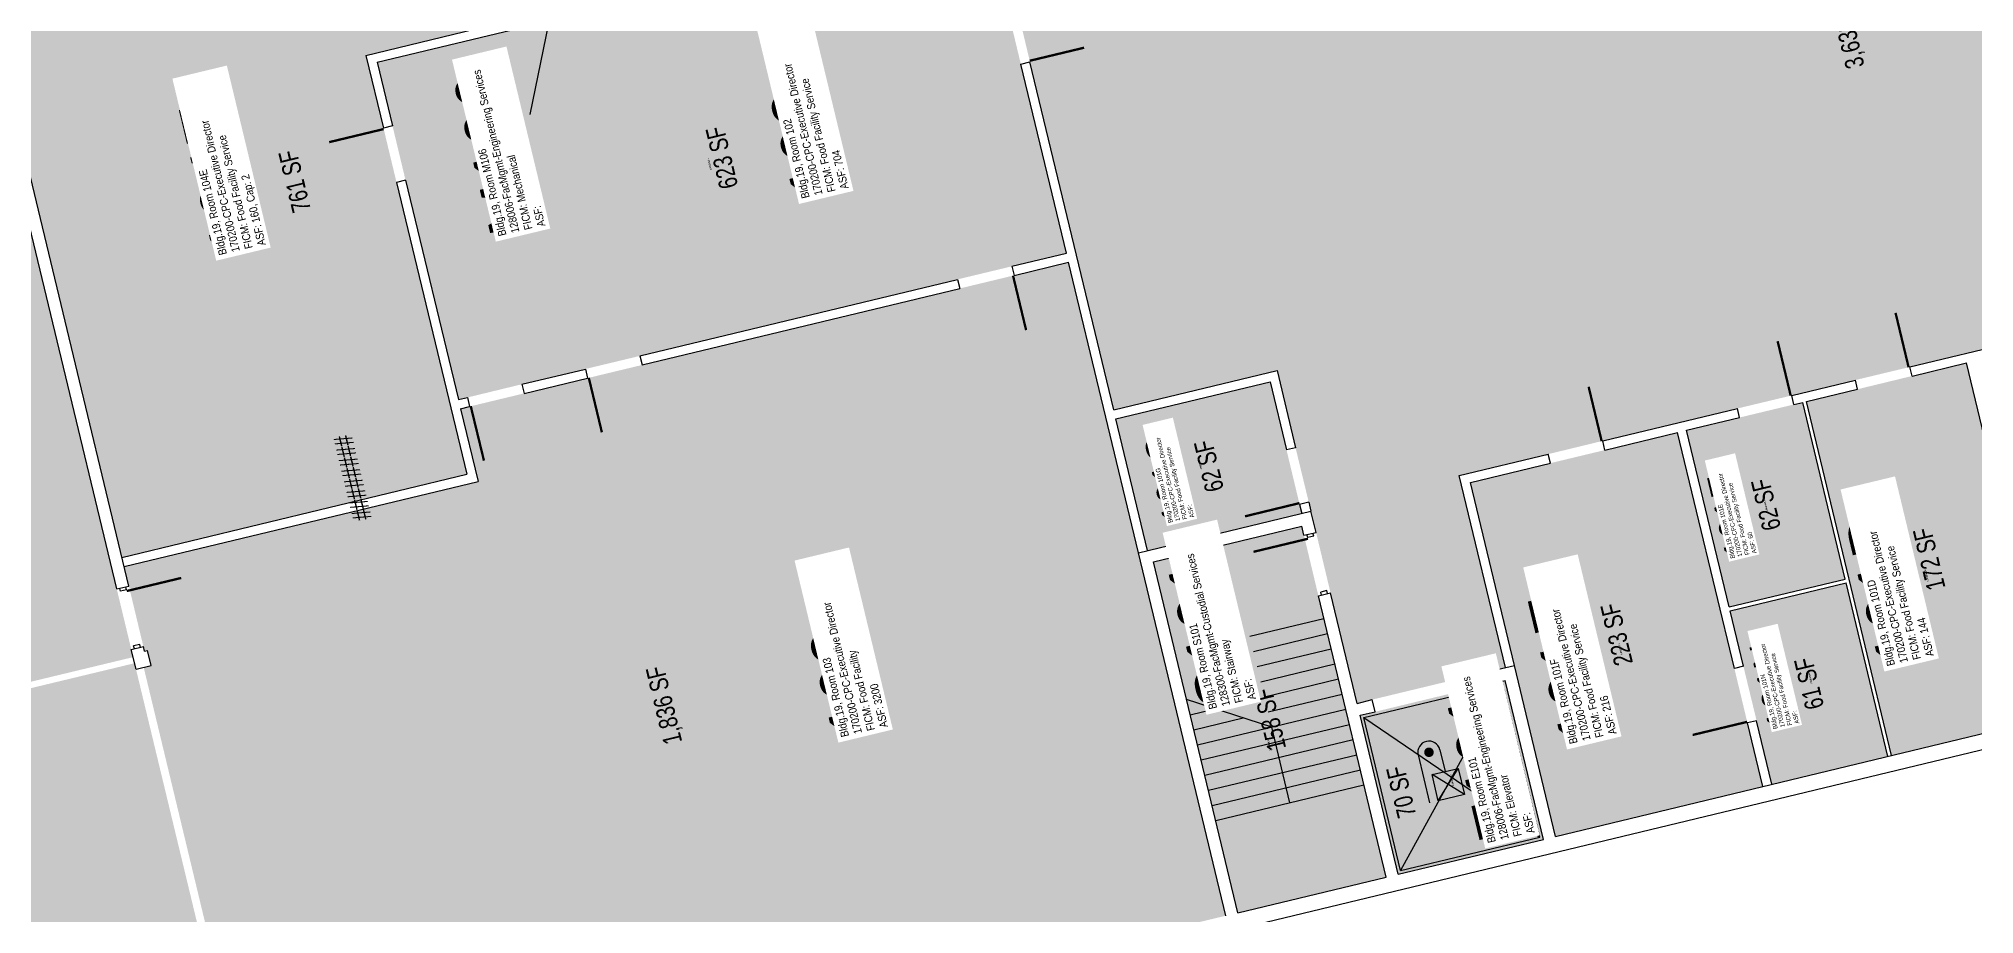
# Model space of a CAD drawing. Header units: inches. Extents: x 69215158 to 69219847, y 27668439 to 27672332.
# Drawn here: x 69216278 to 69217523, y 27669241 to 27669804 of the extents above; entities that cross this region are included whole.
import ezdxf
from ezdxf.enums import TextEntityAlignment as Align

# ---------------------------------------------------------------- set-up
doc = ezdxf.new("R2010")
doc.units = ezdxf.units.IN
doc.header["$LTSCALE"] = 100
doc.header["$MEASUREMENT"] = 0
doc.layers.get('0').update_dxf_attribs({"linetype": 'CONTINUOUS'})
for name, color, linetype in [('A-DOOR', 2, 'CONTINUOUS'), ('A-FLOR', 3, 'CONTINUOUS'), ('A-IDEN-ICON', 4, 'CONTINUOUS'), ('A-IDEN-RNUM', 7, 'CONTINUOUS'), ('A-IDEN-SNUM', 4, 'CONTINUOUS'), ('A-IDEN-VNUM', 4, 'CONTINUOUS'), ('A-WALL', 5, 'CONTINUOUS'), ('AREA-TEXT', 3, 'CONTINUOUS'), ('Rooms-Category-Color', 7, 'CONTINUOUS'), ('Rooms-College-Color', 7, 'CONTINUOUS'), ('Rooms-Department-Color', 7, 'CONTINUOUS'), ('Rooms-Division-Color', 7, 'CONTINUOUS'), ('Rooms-Information', 7, 'CONTINUOUS')]:
    doc.layers.add(name, color=color, linetype=linetype)
doc.styles.add('CP_AREA', font='arial.ttf', dxfattribs={"height": 15})
doc.styles.add('CP_ROOMSNUMBER', font='arial.ttf', dxfattribs={"height": 1})
doc.styles.add('CP_ROOMVNUMBER', font='arial.ttf', dxfattribs={"width": 0.85, "height": 0.075})

# ---------------------------------------------------------------- blocks, each defined once
blk = doc.blocks.new('CPELEV')
at = {"color": 0, "linetype": 'ByBlock'}
for p, q in [((-0.035, 0.03), (-0.035, -0.08)), ((0.015, 0.03), (0.015, -0.02)), ((-0.015, -0.08), (-0.015, -0.02)), ((-0.015, -0.02), (0.045, -0.02)), ((-0.015, -0.08), (0.045, -0.02)), ((0.045, -0.08), (-0.015, -0.02)), ((0.045, -0.02), (0.045, -0.08)), ((0.045, -0.08), (-0.015, -0.08))]:
    blk.add_line(p, q, dxfattribs=at)
at = {"color": 0, "linetype": 'ByBlock', "const_width": 0.0106}
blk.add_lwpolyline([(-0.0153, 0.03, 1), (-0.0047, 0.03, 1)], format="xyb", close=True, dxfattribs=at)
at = {"color": 0, "linetype": 'ByBlock'}
blk.add_arc((-0.01, 0.03), 0.025, 0, 180, dxfattribs=at)

msp = doc.modelspace()

# ---------------------------------------------------------------- hatches: boundary and pattern name
at = {"layer": 'Rooms-Category-Color', "true_color": 0xffe090}
for points in [[(69217857.8, 27670267.7), (69217774.2, 27670247.6), (69217777.5, 27670234), (69217734.7, 27670223.7), (69217731.4, 27670237.3), (69217099.5, 27670085.2), (69217066.4, 27670077.2), (69217029.5, 27670068.3), (69216968.2, 27670053.6), (69216990, 27669963.2), (69216998.4, 27669928.2), (69217002.6, 27669910.7), (69216892.7, 27669884.2), (69216898.4, 27669860.9), (69216906.8, 27669825.9), (69216907.3, 27669824), (69216915.7, 27669789), (69216969.5, 27669565.3), (69217074.5, 27669590.6), (69217086.4, 27669541), (69217094.9, 27669506), (69217096.3, 27669500.2), (69217099.6, 27669486.6), (69217108.9, 27669447.7), (69217126, 27669376.7), (69217135.7, 27669379.1), (69217209.6, 27669396.9), (69217219.3, 27669399.2), (69217221.3, 27669399.7), (69217191.6, 27669523.1), (69217248.9, 27669536.9), (69217283.9, 27669545.4), (69217370.4, 27669566.2), (69217405.4, 27669574.6), (69217446.3, 27669584.5), (69217481.3, 27669592.9), (69217549.3, 27669609.3), (69217584.3, 27669617.7), (69217627.1, 27669628), (69217662.1, 27669636.4), (69217870.2, 27669686.5), (69217905.2, 27669694.9), (69217992.7, 27669716), (69217972.8, 27669798.6), (69217969.7, 27669811.3), (69217851.1, 27669782.7), (69217832.9, 27669858.5), (69217824.4, 27669893.5), (69217802.7, 27669984), (69217794.3, 27670019), (69217760.8, 27670158), (69217879.4, 27670186.5), (69217870.5, 27670223.5), (69217859.7, 27670268.2)], [(69216508.5, 27669711.5), (69216553.7, 27669523.9), (69216332, 27669470.5), (69216258, 27669777.7), (69216234.2, 27669876.9), (69216254.6, 27669881.8), (69216276, 27669887), (69216334.3, 27669901), (69216379, 27669911.8), (69216553.9, 27669953.9), (69216586.9, 27669816.8), (69216488.8, 27669793.2), (69216500.1, 27669746.5)], [(69216904.1, 27669657.6), (69216939.1, 27669666), (69216909.8, 27669787.6), (69216901.4, 27669822.6), (69216901, 27669824.5), (69216892.5, 27669859.5), (69216886.9, 27669882.8), (69216712.9, 27669840.9), (69216677.9, 27669832.5), (69216496.1, 27669788.8), (69216505.9, 27669747.9), (69216514.3, 27669712.9), (69216548.3, 27669571.9), (69216554.1, 27669573.3), (69216589.1, 27669581.8), (69216629.9, 27669591.6), (69216664.9, 27669600), (69216869.1, 27669649.2)], [(69216420.3, 27669090.9), (69217041.6, 27669240.2), (69216940.5, 27669660.2), (69216549.7, 27669566.1), (69216560.9, 27669519.4), (69216333.4, 27669464.7), (69216346.5, 27669410.2), (69216348.5, 27669410.7), (69216350.8, 27669401), (69216345.9, 27669400.1)], [(69217447.7, 27669578.6), (69217482.7, 27669587.1), (69217517.7, 27669595.5), (69217572.4, 27669368), (69217469.6, 27669343.2), (69217414.9, 27669570.7)], [(69217080.6, 27669539.6), (69217089, 27669504.6), (69217090.4, 27669498.8), (69216993.2, 27669475.4), (69216991.3, 27669474.9), (69216970.9, 27669559.5), (69217070.1, 27669583.4)], [(69217371.8, 27669560.4), (69217406.8, 27669568.8), (69217412.4, 27669570.1), (69217439.8, 27669456.6), (69217365.1, 27669438.7), (69217337.8, 27669552.2)], [(69217250.3, 27669531.1), (69217198.8, 27669518.7), (69217227.1, 27669401.1), (69217253.6, 27669291.2), (69217386.8, 27669323.3), (69217376.9, 27669364.1), (69217368.5, 27669399.1), (69217332, 27669550.8), (69217285.3, 27669539.5)], [(69217382.8, 27669365.5), (69217374.3, 27669400.5), (69217365.7, 27669436.2), (69217440.3, 27669454.2), (69217467.2, 27669342.6), (69217392.6, 27669324.7)]]:
    msp.add_hatch(color=41, dxfattribs=at).paths.add_polyline_path(points)
at = {"layer": 'Rooms-Category-Color', "true_color": 0xe3f498}
msp.add_hatch(color=61, dxfattribs=at).paths.add_polyline_path([(69216339.2, 27669406.4), (69216032, 27669332.5), (69215918.7, 27669803), (69216225.9, 27669877)])
at = {"layer": 'Rooms-Category-Color', "true_color": 0xadadad}
for points in [[(69217091.8, 27669484.7), (69217090.4, 27669490.6), (69216995.1, 27669467.6), (69217049.4, 27669242.1), (69217144.7, 27669265), (69217101.1, 27669445.8)], [(69217127.9, 27669369), (69217137.6, 27669371.3), (69217211.5, 27669389.1), (69217221.2, 27669391.4), (69217245.8, 27669289.3), (69217152.4, 27669266.9)]]:
    msp.add_hatch(color=253, dxfattribs=at).paths.add_polyline_path(points)
at = {"layer": 'Rooms-Category-Color', "true_color": 0xfa9ba3}
msp.add_hatch(color=241, dxfattribs=at).paths.add_polyline_path([(69216340.1, 27669402.5), (69216032.9, 27669328.6), (69216108.3, 27669015.5), (69216415.5, 27669089.5)])
at = {"layer": 'Rooms-College-Color', "true_color": 0xadadad}
for points in [[(69217857.8, 27670267.7), (69217774.2, 27670247.6), (69217777.5, 27670234), (69217734.7, 27670223.7), (69217731.4, 27670237.3), (69217099.5, 27670085.2), (69217066.4, 27670077.2), (69217029.5, 27670068.3), (69216968.2, 27670053.6), (69216990, 27669963.2), (69216998.4, 27669928.2), (69217002.6, 27669910.7), (69216892.7, 27669884.2), (69216898.4, 27669860.9), (69216906.8, 27669825.9), (69216907.3, 27669824), (69216915.7, 27669789), (69216969.5, 27669565.3), (69217074.5, 27669590.6), (69217086.4, 27669541), (69217094.9, 27669506), (69217096.3, 27669500.2), (69217099.6, 27669486.6), (69217108.9, 27669447.7), (69217126, 27669376.7), (69217135.7, 27669379.1), (69217209.6, 27669396.9), (69217219.3, 27669399.2), (69217221.3, 27669399.7), (69217191.6, 27669523.1), (69217248.9, 27669536.9), (69217283.9, 27669545.4), (69217370.4, 27669566.2), (69217405.4, 27669574.6), (69217446.3, 27669584.5), (69217481.3, 27669592.9), (69217549.3, 27669609.3), (69217584.3, 27669617.7), (69217627.1, 27669628), (69217662.1, 27669636.4), (69217870.2, 27669686.5), (69217905.2, 27669694.9), (69217992.7, 27669716), (69217972.8, 27669798.6), (69217969.7, 27669811.3), (69217851.1, 27669782.7), (69217832.9, 27669858.5), (69217824.4, 27669893.5), (69217802.7, 27669984), (69217794.3, 27670019), (69217760.8, 27670158), (69217879.4, 27670186.5), (69217870.5, 27670223.5), (69217859.7, 27670268.2)], [(69216508.5, 27669711.5), (69216553.7, 27669523.9), (69216332, 27669470.5), (69216258, 27669777.7), (69216234.2, 27669876.9), (69216254.6, 27669881.8), (69216276, 27669887), (69216334.3, 27669901), (69216379, 27669911.8), (69216553.9, 27669953.9), (69216586.9, 27669816.8), (69216488.8, 27669793.2), (69216500.1, 27669746.5)], [(69216904.1, 27669657.6), (69216939.1, 27669666), (69216909.8, 27669787.6), (69216901.4, 27669822.6), (69216901, 27669824.5), (69216892.5, 27669859.5), (69216886.9, 27669882.8), (69216712.9, 27669840.9), (69216677.9, 27669832.5), (69216496.1, 27669788.8), (69216505.9, 27669747.9), (69216514.3, 27669712.9), (69216548.3, 27669571.9), (69216554.1, 27669573.3), (69216589.1, 27669581.8), (69216629.9, 27669591.6), (69216664.9, 27669600), (69216869.1, 27669649.2)], [(69216339.2, 27669406.4), (69216032, 27669332.5), (69215918.7, 27669803), (69216225.9, 27669877)], [(69216420.3, 27669090.9), (69217041.6, 27669240.2), (69216940.5, 27669660.2), (69216549.7, 27669566.1), (69216560.9, 27669519.4), (69216333.4, 27669464.7), (69216346.5, 27669410.2), (69216348.5, 27669410.7), (69216350.8, 27669401), (69216345.9, 27669400.1)], [(69217447.7, 27669578.6), (69217482.7, 27669587.1), (69217517.7, 27669595.5), (69217572.4, 27669368), (69217469.6, 27669343.2), (69217414.9, 27669570.7)], [(69217080.6, 27669539.6), (69217089, 27669504.6), (69217090.4, 27669498.8), (69216993.2, 27669475.4), (69216991.3, 27669474.9), (69216970.9, 27669559.5), (69217070.1, 27669583.4)], [(69217371.8, 27669560.4), (69217406.8, 27669568.8), (69217412.4, 27669570.1), (69217439.8, 27669456.6), (69217365.1, 27669438.7), (69217337.8, 27669552.2)], [(69217250.3, 27669531.1), (69217198.8, 27669518.7), (69217227.1, 27669401.1), (69217253.6, 27669291.2), (69217386.8, 27669323.3), (69217376.9, 27669364.1), (69217368.5, 27669399.1), (69217332, 27669550.8), (69217285.3, 27669539.5)], [(69217091.8, 27669484.7), (69217090.4, 27669490.6), (69216995.1, 27669467.6), (69217049.4, 27669242.1), (69217144.7, 27669265), (69217101.1, 27669445.8)], [(69217382.8, 27669365.5), (69217374.3, 27669400.5), (69217365.7, 27669436.2), (69217440.3, 27669454.2), (69217467.2, 27669342.6), (69217392.6, 27669324.7)], [(69216340.1, 27669402.5), (69216032.9, 27669328.6), (69216108.3, 27669015.5), (69216415.5, 27669089.5)], [(69217127.9, 27669369), (69217137.6, 27669371.3), (69217211.5, 27669389.1), (69217221.2, 27669391.4), (69217245.8, 27669289.3), (69217152.4, 27669266.9)]]:
    msp.add_hatch(color=253, dxfattribs=at).paths.add_polyline_path(points)
at = {"layer": 'Rooms-Department-Color', "true_color": 0x80bc67}
for points in [[(69217857.8, 27670267.7), (69217774.2, 27670247.6), (69217777.5, 27670234), (69217734.7, 27670223.7), (69217731.4, 27670237.3), (69217099.5, 27670085.2), (69217066.4, 27670077.2), (69217029.5, 27670068.3), (69216968.2, 27670053.6), (69216990, 27669963.2), (69216998.4, 27669928.2), (69217002.6, 27669910.7), (69216892.7, 27669884.2), (69216898.4, 27669860.9), (69216906.8, 27669825.9), (69216907.3, 27669824), (69216915.7, 27669789), (69216969.5, 27669565.3), (69217074.5, 27669590.6), (69217086.4, 27669541), (69217094.9, 27669506), (69217096.3, 27669500.2), (69217099.6, 27669486.6), (69217108.9, 27669447.7), (69217126, 27669376.7), (69217135.7, 27669379.1), (69217209.6, 27669396.9), (69217219.3, 27669399.2), (69217221.3, 27669399.7), (69217191.6, 27669523.1), (69217248.9, 27669536.9), (69217283.9, 27669545.4), (69217370.4, 27669566.2), (69217405.4, 27669574.6), (69217446.3, 27669584.5), (69217481.3, 27669592.9), (69217549.3, 27669609.3), (69217584.3, 27669617.7), (69217627.1, 27669628), (69217662.1, 27669636.4), (69217870.2, 27669686.5), (69217905.2, 27669694.9), (69217992.7, 27669716), (69217972.8, 27669798.6), (69217969.7, 27669811.3), (69217851.1, 27669782.7), (69217832.9, 27669858.5), (69217824.4, 27669893.5), (69217802.7, 27669984), (69217794.3, 27670019), (69217760.8, 27670158), (69217879.4, 27670186.5), (69217870.5, 27670223.5), (69217859.7, 27670268.2)], [(69216508.5, 27669711.5), (69216553.7, 27669523.9), (69216332, 27669470.5), (69216258, 27669777.7), (69216234.2, 27669876.9), (69216254.6, 27669881.8), (69216276, 27669887), (69216334.3, 27669901), (69216379, 27669911.8), (69216553.9, 27669953.9), (69216586.9, 27669816.8), (69216488.8, 27669793.2), (69216500.1, 27669746.5)], [(69216904.1, 27669657.6), (69216939.1, 27669666), (69216909.8, 27669787.6), (69216901.4, 27669822.6), (69216901, 27669824.5), (69216892.5, 27669859.5), (69216886.9, 27669882.8), (69216712.9, 27669840.9), (69216677.9, 27669832.5), (69216496.1, 27669788.8), (69216505.9, 27669747.9), (69216514.3, 27669712.9), (69216548.3, 27669571.9), (69216554.1, 27669573.3), (69216589.1, 27669581.8), (69216629.9, 27669591.6), (69216664.9, 27669600), (69216869.1, 27669649.2)], [(69216339.2, 27669406.4), (69216032, 27669332.5), (69215918.7, 27669803), (69216225.9, 27669877)], [(69216420.3, 27669090.9), (69217041.6, 27669240.2), (69216940.5, 27669660.2), (69216549.7, 27669566.1), (69216560.9, 27669519.4), (69216333.4, 27669464.7), (69216346.5, 27669410.2), (69216348.5, 27669410.7), (69216350.8, 27669401), (69216345.9, 27669400.1)], [(69217447.7, 27669578.6), (69217482.7, 27669587.1), (69217517.7, 27669595.5), (69217572.4, 27669368), (69217469.6, 27669343.2), (69217414.9, 27669570.7)], [(69217080.6, 27669539.6), (69217089, 27669504.6), (69217090.4, 27669498.8), (69216993.2, 27669475.4), (69216991.3, 27669474.9), (69216970.9, 27669559.5), (69217070.1, 27669583.4)], [(69217371.8, 27669560.4), (69217406.8, 27669568.8), (69217412.4, 27669570.1), (69217439.8, 27669456.6), (69217365.1, 27669438.7), (69217337.8, 27669552.2)], [(69217250.3, 27669531.1), (69217198.8, 27669518.7), (69217227.1, 27669401.1), (69217253.6, 27669291.2), (69217386.8, 27669323.3), (69217376.9, 27669364.1), (69217368.5, 27669399.1), (69217332, 27669550.8), (69217285.3, 27669539.5)], [(69217382.8, 27669365.5), (69217374.3, 27669400.5), (69217365.7, 27669436.2), (69217440.3, 27669454.2), (69217467.2, 27669342.6), (69217392.6, 27669324.7)], [(69216340.1, 27669402.5), (69216032.9, 27669328.6), (69216108.3, 27669015.5), (69216415.5, 27669089.5)]]:
    msp.add_hatch(color=83, dxfattribs=at).paths.add_polyline_path(points)
at = {"layer": 'Rooms-Department-Color', "true_color": 0xacacac}
for points in [[(69217091.8, 27669484.7), (69217090.4, 27669490.6), (69216995.1, 27669467.6), (69217049.4, 27669242.1), (69217144.7, 27669265), (69217101.1, 27669445.8)], [(69217127.9, 27669369), (69217137.6, 27669371.3), (69217211.5, 27669389.1), (69217221.2, 27669391.4), (69217245.8, 27669289.3), (69217152.4, 27669266.9)]]:
    msp.add_hatch(color=253, dxfattribs=at).paths.add_polyline_path(points)
at = {"layer": 'Rooms-Division-Color', "true_color": 0x80bc67}
for points in [[(69217857.8, 27670267.7), (69217774.2, 27670247.6), (69217777.5, 27670234), (69217734.7, 27670223.7), (69217731.4, 27670237.3), (69217099.5, 27670085.2), (69217066.4, 27670077.2), (69217029.5, 27670068.3), (69216968.2, 27670053.6), (69216990, 27669963.2), (69216998.4, 27669928.2), (69217002.6, 27669910.7), (69216892.7, 27669884.2), (69216898.4, 27669860.9), (69216906.8, 27669825.9), (69216907.3, 27669824), (69216915.7, 27669789), (69216969.5, 27669565.3), (69217074.5, 27669590.6), (69217086.4, 27669541), (69217094.9, 27669506), (69217096.3, 27669500.2), (69217099.6, 27669486.6), (69217108.9, 27669447.7), (69217126, 27669376.7), (69217135.7, 27669379.1), (69217209.6, 27669396.9), (69217219.3, 27669399.2), (69217221.3, 27669399.7), (69217191.6, 27669523.1), (69217248.9, 27669536.9), (69217283.9, 27669545.4), (69217370.4, 27669566.2), (69217405.4, 27669574.6), (69217446.3, 27669584.5), (69217481.3, 27669592.9), (69217549.3, 27669609.3), (69217584.3, 27669617.7), (69217627.1, 27669628), (69217662.1, 27669636.4), (69217870.2, 27669686.5), (69217905.2, 27669694.9), (69217992.7, 27669716), (69217972.8, 27669798.6), (69217969.7, 27669811.3), (69217851.1, 27669782.7), (69217832.9, 27669858.5), (69217824.4, 27669893.5), (69217802.7, 27669984), (69217794.3, 27670019), (69217760.8, 27670158), (69217879.4, 27670186.5), (69217870.5, 27670223.5), (69217859.7, 27670268.2)], [(69216508.5, 27669711.5), (69216553.7, 27669523.9), (69216332, 27669470.5), (69216258, 27669777.7), (69216234.2, 27669876.9), (69216254.6, 27669881.8), (69216276, 27669887), (69216334.3, 27669901), (69216379, 27669911.8), (69216553.9, 27669953.9), (69216586.9, 27669816.8), (69216488.8, 27669793.2), (69216500.1, 27669746.5)], [(69216904.1, 27669657.6), (69216939.1, 27669666), (69216909.8, 27669787.6), (69216901.4, 27669822.6), (69216901, 27669824.5), (69216892.5, 27669859.5), (69216886.9, 27669882.8), (69216712.9, 27669840.9), (69216677.9, 27669832.5), (69216496.1, 27669788.8), (69216505.9, 27669747.9), (69216514.3, 27669712.9), (69216548.3, 27669571.9), (69216554.1, 27669573.3), (69216589.1, 27669581.8), (69216629.9, 27669591.6), (69216664.9, 27669600), (69216869.1, 27669649.2)], [(69216339.2, 27669406.4), (69216032, 27669332.5), (69215918.7, 27669803), (69216225.9, 27669877)], [(69216420.3, 27669090.9), (69217041.6, 27669240.2), (69216940.5, 27669660.2), (69216549.7, 27669566.1), (69216560.9, 27669519.4), (69216333.4, 27669464.7), (69216346.5, 27669410.2), (69216348.5, 27669410.7), (69216350.8, 27669401), (69216345.9, 27669400.1)], [(69217447.7, 27669578.6), (69217482.7, 27669587.1), (69217517.7, 27669595.5), (69217572.4, 27669368), (69217469.6, 27669343.2), (69217414.9, 27669570.7)], [(69217080.6, 27669539.6), (69217089, 27669504.6), (69217090.4, 27669498.8), (69216993.2, 27669475.4), (69216991.3, 27669474.9), (69216970.9, 27669559.5), (69217070.1, 27669583.4)], [(69217371.8, 27669560.4), (69217406.8, 27669568.8), (69217412.4, 27669570.1), (69217439.8, 27669456.6), (69217365.1, 27669438.7), (69217337.8, 27669552.2)], [(69217250.3, 27669531.1), (69217198.8, 27669518.7), (69217227.1, 27669401.1), (69217253.6, 27669291.2), (69217386.8, 27669323.3), (69217376.9, 27669364.1), (69217368.5, 27669399.1), (69217332, 27669550.8), (69217285.3, 27669539.5)], [(69217382.8, 27669365.5), (69217374.3, 27669400.5), (69217365.7, 27669436.2), (69217440.3, 27669454.2), (69217467.2, 27669342.6), (69217392.6, 27669324.7)], [(69216340.1, 27669402.5), (69216032.9, 27669328.6), (69216108.3, 27669015.5), (69216415.5, 27669089.5)]]:
    msp.add_hatch(color=83, dxfattribs=at).paths.add_polyline_path(points)
at = {"layer": 'Rooms-Division-Color', "true_color": 0xadadad}
for points in [[(69217091.8, 27669484.7), (69217090.4, 27669490.6), (69216995.1, 27669467.6), (69217049.4, 27669242.1), (69217144.7, 27669265), (69217101.1, 27669445.8)], [(69217127.9, 27669369), (69217137.6, 27669371.3), (69217211.5, 27669389.1), (69217221.2, 27669391.4), (69217245.8, 27669289.3), (69217152.4, 27669266.9)]]:
    msp.add_hatch(color=253, dxfattribs=at).paths.add_polyline_path(points)

# ---------------------------------------------------------------- linework, layer by layer
at = {"layer": 'A-DOOR'}
for points in [[(69216915.5, 27669789.7, 1.5, 1.5, 0), (69216950.5, 27669798.1, 0, 0, 0), (69216950.3, 27669798.8, 0, 0, 0.414214), (69216905.8, 27669823.6, 0, 0, 0.414214)], [(69216500.2, 27669745.8, 1.5, 1.5, 0), (69216465.2, 27669737.4, 0, 0, 0), (69216465.4, 27669736.6, 0, 0, 0.414214), (69216510, 27669711.9, 0, 0, 0.414214)], [(69216904.8, 27669651.6, 1.5, 1.5, 0), (69216913.2, 27669616.6, 0, 0, 0), (69216912.5, 27669616.4, 0, 0, -0.414214), (69216870.2, 27669644.8, 0, 0, -0.414214)], [(69217480.5, 27669592.7, 1.5, 1.5, 0), (69217472.1, 27669627.7, 0, 0, 0), (69217471.4, 27669627.5, 0, 0, 0.414214), (69217446.6, 27669583, 0, 0, 0.414214)], [(69217404.7, 27669574.5, 1.5, 1.5, 0), (69217396.3, 27669609.5, 0, 0, 0), (69217395.6, 27669609.3, 0, 0, 0.414214), (69217370.8, 27669564.7, 0, 0, 0.414214)], [(69216632.1, 27669585.9, 1.5, 1.5, 0), (69216640.5, 27669550.9, 0, 0, 0), (69216641.2, 27669551.1, 0, 0, 0.414214), (69216666, 27669595.7, 0, 0, 0.414214)], [(69217283.2, 27669545.2, 1.5, 1.5, 0), (69217274.8, 27669580.2, 0, 0, 0), (69217274, 27669580, 0, 0, 0.414214), (69217249.3, 27669535.5, 0, 0, 0.414214)], [(69216556.2, 27669567.7, 1.5, 1.5, 0), (69216564.7, 27669532.7, 0, 0, 0), (69216565.4, 27669532.9, 0, 0, 0.414214), (69216590.2, 27669577.4, 0, 0, 0.414214)], [(69217088.9, 27669505.4, 1.5, 1.5, 0), (69217053.9, 27669496.9, 0, 0, 0), (69217053.7, 27669497.7, 0, 0, -0.414214), (69217082.1, 27669540, 0, 0, -0.414214)], [(69217094.4, 27669482.5, 1.5, 1.5, 0), (69217059.4, 27669474.1, 0, 0, 0), (69217059.5, 27669473.4, 0, 0, 0.414214), (69217104.1, 27669448.6, 0, 0, 0.414214)], [(69216335.1, 27669448.9, 1.5, 1.5, 0), (69216370.1, 27669457.3, 0, 0, 0), (69216370.3, 27669456.6, 0, 0, -0.414214), (69216341.9, 27669414.3, 0, 0, -0.414214)], [(69217376.7, 27669364.8, 1.5, 1.5, 0), (69217341.7, 27669356.4, 0, 0, 0), (69217341.6, 27669357.1, 0, 0, -0.414214), (69217370, 27669399.5, 0, 0, -0.414214)]]:
    msp.add_lwpolyline(points, format="xyseb", dxfattribs=at)
at = {"layer": 'A-FLOR'}
for p, q in [((69217057, 27669419.8), (69217104.6, 27669431.2)), ((69217059.3, 27669410.1), (69217107, 27669421.5)), ((69217061.7, 27669400.3), (69217109.3, 27669411.8)), ((69217064, 27669390.6), (69217111.7, 27669402.1)), ((69217066.4, 27669380.9), (69217114, 27669392.4)), ((69217068.7, 27669371.2), (69217116.3, 27669382.6)), ((69217130.3, 27669367.5), (69217219.7, 27669389)), ((69217219.7, 27669389), (69217153.9, 27669269.3)), ((69217243.4, 27669290.8), (69217219.7, 27669389)), ((69217071.1, 27669361.4), (69217016.4, 27669379.1)), ((69217018.7, 27669369.4), (69217034.6, 27669373.2)), ((69217023.4, 27669350), (69217118.7, 27669372.9)), ((69217130.3, 27669367.5), (69217243.4, 27669290.8)), ((69217153.9, 27669269.3), (69217130.3, 27669367.5)), ((69217021.1, 27669359.7), (69217052.8, 27669367.3)), ((69217025.8, 27669340.3), (69217121, 27669363.2)), ((69217082.8, 27669312.8), (69217071.1, 27669361.4)), ((69217028.1, 27669330.5), (69217123.4, 27669353.5)), ((69217030.4, 27669320.8), (69217125.7, 27669343.7)), ((69217032.8, 27669311.1), (69217128.1, 27669334)), ((69217035.1, 27669301.4), (69217130.4, 27669324.3)), ((69217153.9, 27669269.3), (69217243.4, 27669290.8))]:
    msp.add_line(p, q, dxfattribs=at)
at = {"layer": 'A-IDEN-VNUM'}
msp.add_line((69216594.5, 27669755.1), (69216611.7, 27669840.1), dxfattribs=at)
at = {"layer": 'A-WALL'}
for p, q in [((69216328.7, 27669450.2), (69216224.5, 27669882.8)), ((69216336.4, 27669452), (69216232.3, 27669884.7)), ((69216496.1, 27669788.8), (69216677.9, 27669832.5)), ((69216488.8, 27669793.2), (69216586.9, 27669816.8)), ((69216488.8, 27669793.2), (69216500.1, 27669746.5)), ((69216496.1, 27669788.8), (69216505.9, 27669747.9)), ((69216909.8, 27669787.6), (69216915.7, 27669789)), ((69216939.1, 27669666), (69216909.8, 27669787.6)), ((69216969.5, 27669565.3), (69216915.7, 27669789)), ((69216505.9, 27669747.9), (69216500.1, 27669746.5)), ((69216514.3, 27669712.9), (69216508.5, 27669711.5)), ((69216508.5, 27669711.5), (69216553.7, 27669523.9)), ((69216514.3, 27669712.9), (69216548.3, 27669571.9)), ((69216904.1, 27669657.6), (69216939.1, 27669666)), ((69216904.1, 27669657.6), (69216905.5, 27669651.8)), ((69216905.5, 27669651.8), (69216940.5, 27669660.2)), ((69216985.4, 27669473.5), (69216940.5, 27669660.2)), ((69216664.9, 27669600), (69216869.1, 27669649.2)), ((69216666.3, 27669594.2), (69216870.5, 27669643.3)), ((69216869.1, 27669649.2), (69216870.5, 27669643.3)), ((69217481.3, 27669592.9), (69217549.3, 27669609.3)), ((69216589.1, 27669581.8), (69216629.9, 27669591.6)), ((69216629.9, 27669591.6), (69216631.3, 27669585.8)), ((69216664.9, 27669600), (69216666.3, 27669594.2)), ((69217482.7, 27669587.1), (69217481.3, 27669592.9)), ((69217482.7, 27669587.1), (69217517.7, 27669595.5)), ((69217572.4, 27669368), (69217517.7, 27669595.5)), ((69216589.1, 27669581.8), (69216590.5, 27669575.9)), ((69216590.5, 27669575.9), (69216631.3, 27669585.8)), ((69216969.5, 27669565.3), (69217074.5, 27669590.6)), ((69216970.9, 27669559.5), (69217070.1, 27669583.4)), ((69217070.1, 27669583.4), (69217080.6, 27669539.6)), ((69217074.5, 27669590.6), (69217086.4, 27669541)), ((69217405.4, 27669574.6), (69217446.3, 27669584.5)), ((69217447.7, 27669578.6), (69217446.3, 27669584.5)), ((69216548.3, 27669571.9), (69216554.1, 27669573.3)), ((69216549.7, 27669566.1), (69216555.5, 27669567.5)), ((69216554.1, 27669573.3), (69216555.5, 27669567.5)), ((69217406.8, 27669568.8), (69217405.4, 27669574.6)), ((69217406.8, 27669568.8), (69217412.4, 27669570.1)), ((69217439.8, 27669456.6), (69217412.4, 27669570.1)), ((69217414.9, 27669570.7), (69217447.7, 27669578.6)), ((69217469.6, 27669343.2), (69217414.9, 27669570.7)), ((69216549.7, 27669566.1), (69216560.9, 27669519.4)), ((69216991.3, 27669474.9), (69216970.9, 27669559.5)), ((69217283.9, 27669545.4), (69217370.4, 27669566.2)), ((69217337.8, 27669552.2), (69217371.8, 27669560.4)), ((69217371.8, 27669560.4), (69217370.4, 27669566.2)), ((69217285.3, 27669539.5), (69217283.9, 27669545.4)), ((69217285.3, 27669539.5), (69217332, 27669550.8)), ((69217368.5, 27669399.1), (69217332, 27669550.8)), ((69217365.1, 27669438.7), (69217337.8, 27669552.2)), ((69217086.4, 27669541), (69217080.6, 27669539.6)), ((69217191.6, 27669523.1), (69217248.9, 27669536.9)), ((69217198.8, 27669518.7), (69217250.3, 27669531.1)), ((69217250.3, 27669531.1), (69217248.9, 27669536.9)), ((69216332, 27669470.5), (69216553.7, 27669523.9)), ((69216333.4, 27669464.7), (69216560.9, 27669519.4)), ((69217221.3, 27669399.7), (69217191.6, 27669523.1)), ((69217227.1, 27669401.1), (69217198.8, 27669518.7)), ((69217094.9, 27669506), (69217089, 27669504.6)), ((69217089, 27669504.6), (69217090.4, 27669498.8)), ((69217094.9, 27669506), (69217096.3, 27669500.2)), ((69216985.4, 27669473.5), (69217096.3, 27669500.2)), ((69217099.6, 27669486.6), (69217096.3, 27669500.2)), ((69216995.1, 27669467.6), (69217090.4, 27669490.6)), ((69217091.8, 27669484.7), (69217090.4, 27669490.6)), ((69217091.8, 27669484.7), (69217099.6, 27669486.6)), ((69217094.2, 27669483.2), (69217093.7, 27669485.2)), ((69217098.1, 27669484.2), (69217094.2, 27669483.2)), ((69217098.1, 27669484.2), (69217097.6, 27669486.1)), ((69217041.6, 27669240.2), (69216985.4, 27669473.5)), ((69217049.4, 27669242.1), (69216995.1, 27669467.6)), ((69217365.1, 27669438.7), (69217439.8, 27669456.6)), ((69216328.7, 27669450.2), (69216336.4, 27669452)), ((69216331.1, 27669448.7), (69216330.6, 27669450.6)), ((69216335, 27669449.6), (69216331.1, 27669448.7)), ((69216335, 27669449.6), (69216334.5, 27669451.6)), ((69217101.1, 27669445.8), (69217108.9, 27669447.7)), ((69217144.7, 27669265), (69217101.1, 27669445.8)), ((69217106.5, 27669449.2), (69217102.6, 27669448.2)), ((69217103.1, 27669446.3), (69217102.6, 27669448.2)), ((69217107, 27669447.2), (69217106.5, 27669449.2)), ((69217126, 27669376.7), (69217108.9, 27669447.7)), ((69217365.7, 27669436.2), (69217440.3, 27669454.2)), ((69217467.2, 27669342.6), (69217440.3, 27669454.2)), ((69217374.3, 27669400.5), (69217365.7, 27669436.2)), ((69216338, 27669411.3), (69216345.8, 27669413.2)), ((69216341.1, 27669398.6), (69216338, 27669411.3)), ((69216343.4, 27669414.6), (69216339.5, 27669413.7)), ((69216340, 27669411.7), (69216339.5, 27669413.7)), ((69216343.9, 27669412.7), (69216343.4, 27669414.6)), ((69216346.5, 27669410.2), (69216345.8, 27669413.2)), ((69216346.5, 27669410.2), (69216348.5, 27669410.7)), ((69216350.8, 27669401), (69216348.5, 27669410.7)), ((69216341.1, 27669398.6), (69216350.8, 27669401)), ((69217014.8, 27669223.4), (69217719.7, 27669393.1)), ((69217209.6, 27669396.9), (69217227.1, 27669401.1)), ((69217211.5, 27669389.1), (69217209.6, 27669396.9)), ((69217253.6, 27669291.2), (69217227.1, 27669401.1)), ((69217253.6, 27669291.2), (69217717.3, 27669402.8)), ((69217374.3, 27669400.5), (69217368.5, 27669399.1)), ((69217211.5, 27669389.1), (69217221.2, 27669391.4)), ((69217245.8, 27669289.3), (69217221.2, 27669391.4)), ((69217126, 27669376.7), (69217135.7, 27669379.1)), ((69217127.9, 27669369), (69217137.6, 27669371.3)), ((69217152.4, 27669266.9), (69217127.9, 27669369)), ((69217137.6, 27669371.3), (69217135.7, 27669379.1)), ((69217382.8, 27669365.5), (69217376.9, 27669364.1)), ((69217386.8, 27669323.3), (69217376.9, 27669364.1)), ((69217392.6, 27669324.7), (69217382.8, 27669365.5)), ((69217152.4, 27669266.9), (69217245.8, 27669289.3)), ((69217049.4, 27669242.1), (69217144.7, 27669265))]:
    msp.add_line(p, q, dxfattribs=at)

# ---------------------------------------------------------------- block references
at = {"layer": 'A-IDEN-ICON', "xscale": 288, "yscale": 288, "zscale": 288, "rotation": 13.53477827580382}
msp.add_blockref('CPELEV', (69217177, 27669337.5), dxfattribs=at)

# ---------------------------------------------------------------- texts
at = {"layer": 'A-IDEN-RNUM', "style": 'CP_ROOMSNUMBER', "width": 0.85}
for s, p in [('0104-E0', (69216397.1, 27669716.3)), ('0102-00', (69216709.7, 27669723.1)), ('0101-G0', (69217025, 27669530.6)), ('0101-E0', (69217388.7, 27669503.4)), ('0101-D0', (69217492, 27669458.9)), ('0101-F0', (69217295.2, 27669411.5)), ('0103-00', (69216798.8, 27669392.3)), ('0101-N0', (69217417.3, 27669392.8)), ('S101-00', (69217069.5, 27669349.9)), ('E101-00', (69217186.9, 27669327.3))]:
    msp.add_text(s, height=1, rotation=103.5348, dxfattribs=at).set_placement(p, align=Align.MIDDLE)
at = {"layer": 'A-IDEN-SNUM', "style": 'CP_ROOMSNUMBER', "width": 0.85}
for s, p in [('01900104E0', (69216397.1, 27669716.3)), ('0190010200', (69216709.7, 27669723.1)), ('01900101G0', (69217025, 27669530.6)), ('01900101E0', (69217388.7, 27669503.4)), ('01900101D0', (69217492, 27669458.9)), ('01900101F0', (69217295.2, 27669411.5)), ('0190010300', (69216798.8, 27669392.3)), ('01900101N0', (69217417.3, 27669392.8)), ('0190S10100', (69217069.5, 27669349.9)), ('0190E10100', (69217186.9, 27669327.3))]:
    msp.add_text(s, height=1, rotation=103.5348, dxfattribs=at).set_placement(p, align=Align.MIDDLE)
at = {"layer": 'A-IDEN-VNUM', "style": 'CP_ROOMVNUMBER', "width": 0.85}
for s, height, p in [('M106', 36, (69216574.5, 27669731.7)), ('104E', 36, (69216397.1, 27669716.3)), ('102', 36, (69216773.6, 27669738.5)), ('101G', 20, (69217005, 27669522.3)), ('101E', 20, (69217366.8, 27669498.2)), ('101D', 36, (69217467.7, 27669453)), ('S101', 36, (69217031.9, 27669424)), ('101F', 36, (69217264.2, 27669400.6)), ('103', 36, (69216798.8, 27669392.3)), ('101N', 20, (69217394.1, 27669389.2)), ('E101', 36, (69217211.3, 27669338.2))]:
    msp.add_text(s, height=height, rotation=103.5348, dxfattribs=at).set_placement(p, align=Align.MIDDLE)
at = {"layer": 'AREA-TEXT', "style": 'CP_AREA', "width": 0.75}
for s, p in [('3,633 SF', (69217440.4, 27669809.8)), ('623 SF', (69216717.6, 27669727.4)), ('761 SF', (69216443, 27669712.2)), ('########', (69216480.2, 27669521.6)), ('62 SF', (69217030.7, 27669529.2)), ('62 SF', (69217388.8, 27669504.4)), ('172 SF', (69217493.7, 27669469.4)), ('223 SF', (69217292.8, 27669421)), ('61 SF', (69217416.5, 27669389.4)), ('1,836 SF', (69216680.4, 27669375.4)), ('158 SF', (69217069.9, 27669366.3)), ('70 SF', (69217154.3, 27669319.7))]:
    msp.add_text(s, height=12, rotation=103.5348, dxfattribs=at).set_placement(p, align=Align.MIDDLE_CENTER)

# ---------------------------------------------------------------- next in the draw order: texts
at = {"layer": 'Rooms-Information', "attachment_point": 7, "rotation": 103.5348, "style": 'CP_ROOMVNUMBER', "bg_fill": 3, "box_fill_scale": 1.5, "bg_fill_color": 256, "bg_fill_true_color": 13158600, "bg_fill_transparency": 0}
for s, insert, char_height, width in [('Bldg.19, Room 102^M^J170200-CPC-Executive Director^M^JFICM: Food Facility Service^M^JASF: 704', (69216799.2, 27669708), 5.143, 115.2), ('Bldg.19, Room M106^M^J128006-FacMgmt-Engineering Services^M^JFICM: Mechanical^M^JASF: ', (69216604.3, 27669683.8), 5.143, 115.2), ('Bldg.19, Room 104E^M^J170200-CPC-Executive Director^M^JFICM: Food Facility Service^M^JASF: 160, Cap: 2', (69216426, 27669671.9), 5.1429, 115.2), ('Bldg.19, Room 101E^M^J170200-CPC-Executive Director^M^JFICM: Food Facility Service^M^JASF: 60', (69217382.9, 27669473.5), 2.857, 64), ('Bldg.19, Room 101D^M^J170200-CPC-Executive Director^M^JFICM: Food Facility Service^M^JASF: 144', (69217496.9, 27669407.5), 5.143, 115.2), ('Bldg.19, Room S101^M^J128300-FacMgmt-Custodial Services^M^JFICM: Stairway^M^JASF: ', (69217061.1, 27669379.7), 5.143, 115.2), ('Bldg.19, Room 103^M^J170200-CPC-Executive Director^M^JFICM: Food Facility^M^JASF: 3200', (69216824.5, 27669361.8), 5.143, 115.2), ('Bldg.19, Room 101N^M^J170200-CPC-Executive Director^M^JFICM: Food Facility Service^M^JASF: ', (69217410.3, 27669363.9), 2.857, 64), ('Bldg.19, Room E101^M^J128006-FacMgmt-Engineering Services^M^JFICM: Elevator^M^JASF: ', (69217240.3, 27669293.8), 5.143, 115.2)]:
    msp.add_mtext(s, dxfattribs=dict(at, insert=insert, char_height=char_height, width=width))

# ---------------------------------------------------------------- next in the draw order: texts
for s, insert, char_height, width in [('Bldg.19, Room 101G^M^J170200-CPC-Executive Director^M^JFICM: Food Facility Service^M^JASF: ', (69217021.5, 27669496.4), 2.857, 64), ('Bldg.19, Room 101F^M^J170200-CPC-Executive Director^M^JFICM: Food Facility Service^M^JASF: 216', (69217292.9, 27669357.4), 5.143, 115.2)]:
    msp.add_mtext(s, dxfattribs=dict(at, insert=insert, char_height=char_height, width=width))

doc.saveas('drawing.dxf')
